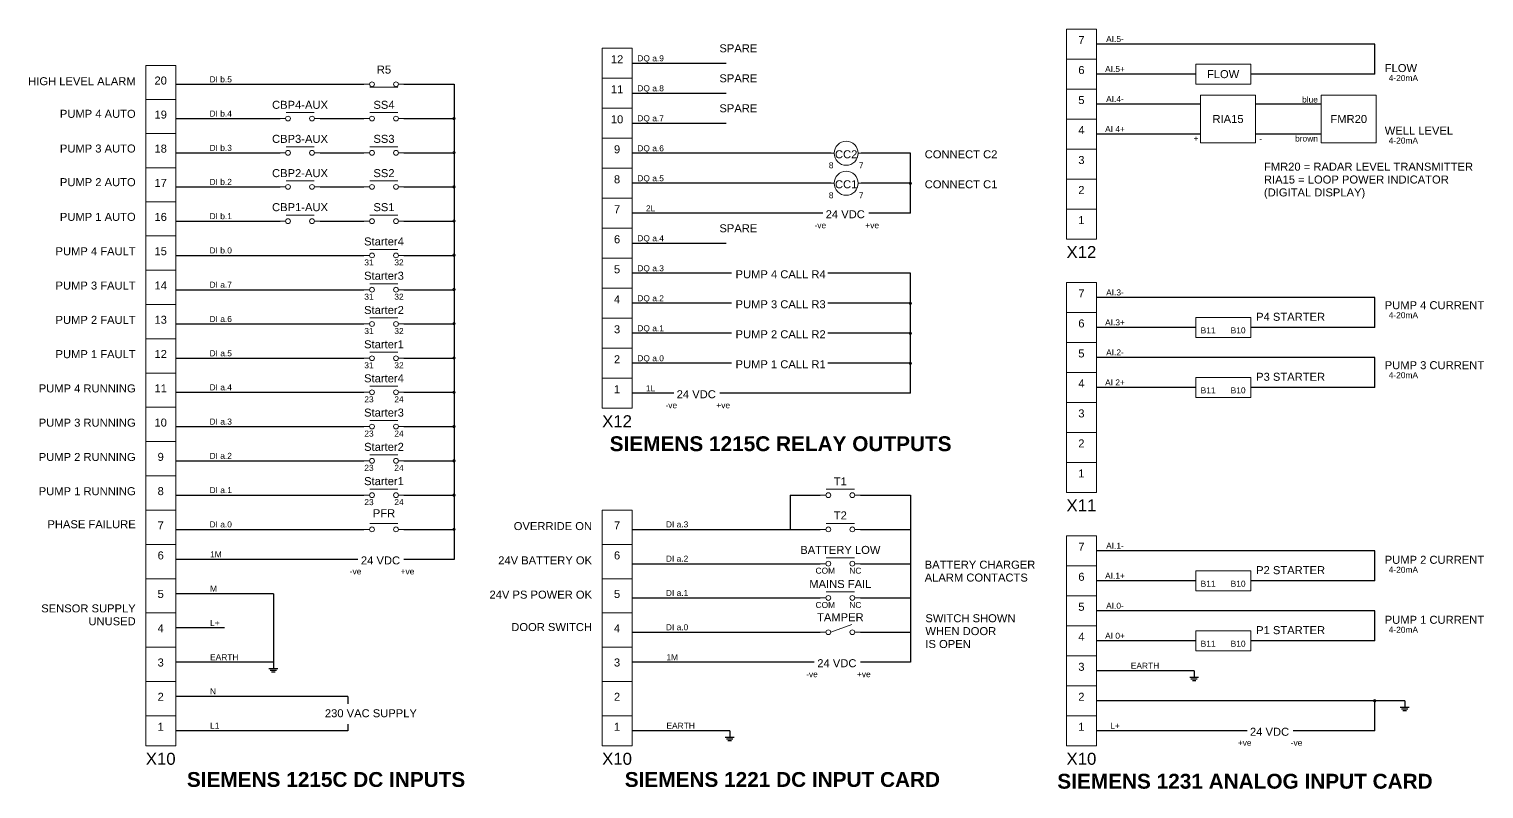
# Model space of a CAD drawing. Header units: millimetres. Extents: x -325 to 284974, y -1 to 659558.
# Drawn here: x 581.6 to 945.1, y 814.7 to 1004.7 of the extents above; entities that cross this region are included whole.
import ezdxf

# ---------------------------------------------------------------- set-up
doc = ezdxf.new("R2010")
doc.units = ezdxf.units.MM
doc.header["$LTSCALE"] = 0.5
doc.layers.add('DRAWING', color=7, linetype='Continuous')
doc.layers.add('TEXT', color=2, linetype='Continuous')
doc.styles.add('Arial', font='arial.ttf')
doc.styles.add('Arial (bold)', font='arialbd.ttf')

# ---------------------------------------------------------------- blocks, each defined once
blk = doc.blocks.new('NOSW')
at = {"layer": 'DRAWING', "color": 5, "lineweight": 13}
for p, q in [((1.35, 0), (0, 0)), ((8.65, 0), (10, 0))]:
    blk.add_line(p, q, dxfattribs=at)
at = {"layer": 'DRAWING', "color": 5, "lineweight": 5}
blk.add_line((2.65, 0), (7.85, 1.9), dxfattribs=at)
at = {"layer": 'DRAWING', "color": 5, "lineweight": 5, "flags": 128}
for points in [[(2, 0.6, -0.414214), (2.6, 0, -0.414214), (2, -0.6, -0.414214), (1.4, 0, -0.414214), (2, 0.6, -0.414214)], [(8, 0.6, -0.414214), (8.6, 0, -0.414214), (8, -0.6, -0.414214), (7.4, 0, -0.414214), (8, 0.6, -0.414214)]]:
    blk.add_lwpolyline(points, format="xyb", dxfattribs=at)
blk = doc.blocks.new('NOCT')
at = {"layer": 'DRAWING', "color": 5, "lineweight": 13}
for p, q in [((1.35, 0), (0, 0)), ((8.65, 0), (10, 0))]:
    blk.add_line(p, q, dxfattribs=at)
at = {"layer": 'DRAWING', "color": 5, "lineweight": 5}
blk.add_line((1.5, 1.5), (8.5, 1.5), dxfattribs=at)
at = {"layer": 'DRAWING', "color": 5, "lineweight": 5, "flags": 128}
for points in [[(2, 0.6, -0.414214), (2.6, 0, -0.414214), (2, -0.6, -0.414214), (1.4, 0, -0.414214), (2, 0.6, -0.414214)], [(8, 0.6, -0.414214), (8.6, 0, -0.414214), (8, -0.6, -0.414214), (7.4, 0, -0.414214), (8, 0.6, -0.414214)]]:
    blk.add_lwpolyline(points, format="xyb", dxfattribs=at)
blk = doc.blocks.new('JUNCTION')
at = {"layer": 'DRAWING', "lineweight": 13, "flags": 128}
blk.add_lwpolyline([(-0.3125, 0, 0.41421356), (0, -0.3125, 0.41421356), (0.3125, 0, 0.41421356), (0, 0.3125, 0.41421356)], format="xyb", close=True, dxfattribs=at)
blk = doc.blocks.new('RLY')
at = {"layer": 'DRAWING', "color": 5, "lineweight": 13}
for p, q in [((0.75, 0), (0, 0)), ((7.5, 0), (6.75, 0))]:
    blk.add_line(p, q, dxfattribs=at)
at = {"layer": 'DRAWING', "color": 5, "lineweight": 5, "flags": 128}
blk.add_lwpolyline([(3.75, 3, -0.414214), (6.75, 0, -0.414214), (3.75, -3, -0.414214), (0.75, 0, -0.414214), (3.75, 3, -0.414214)], format="xyb", dxfattribs=at)
blk = doc.blocks.new('NCCT')
at = {"layer": 'DRAWING', "color": 5, "lineweight": 13}
for p, q in [((1.35, 0), (0, 0)), ((8.65, 0), (10, 0))]:
    blk.add_line(p, q, dxfattribs=at)
at = {"layer": 'DRAWING', "color": 5, "lineweight": 5}
blk.add_line((1.45, -0.75), (8.5, -0.75), dxfattribs=at)
at = {"layer": 'DRAWING', "color": 5, "lineweight": 5, "flags": 128}
for points in [[(2, 0.6, -0.414214), (2.6, 0, -0.414214), (2, -0.6, -0.414214), (1.4, 0, -0.414214), (2, 0.6, -0.414214)], [(8, 0.6, -0.414214), (8.6, 0, -0.414214), (8, -0.6, -0.414214), (7.4, 0, -0.414214), (8, 0.6, -0.414214)]]:
    blk.add_lwpolyline(points, format="xyb", dxfattribs=at)
blk = doc.blocks.new('EARTH')
at = {"layer": 'DRAWING', "color": 0, "linetype": 'ByBlock'}
for p, q in [((0, 0), (0, -1.6)), ((-1.12, -1.6), (1.12, -1.6)), ((-0.79, -2), (0.79, -2)), ((-0.45, -2.4), (0.45, -2.4))]:
    blk.add_line(p, q, dxfattribs=at)

msp = doc.modelspace()

# ---------------------------------------------------------------- linework, layer by layer
at = {"layer": 'DRAWING', "lineweight": 9}
for p, q in [((840.77, 1004.73), (848.27, 1004.73)), ((724.75, 999.92), (732.25, 999.92)), ((840.77, 997.23), (848.27, 997.23)), ((610.73, 995.62), (618.23, 995.62)), ((724.75, 992.42), (732.25, 992.42)), ((840.77, 989.73), (848.27, 989.73)), ((840.77, 989.73), (848.27, 989.73)), ((610.73, 987.11), (618.23, 987.11)), ((724.75, 984.92), (732.25, 984.92)), ((840.77, 982.23), (848.27, 982.23)), ((610.73, 978.6), (618.23, 978.6)), ((724.75, 977.42), (732.25, 977.42)), ((840.77, 974.73), (848.27, 974.73)), ((610.73, 970.03), (618.23, 970.03)), ((724.75, 969.92), (732.25, 969.92)), ((840.77, 967.23), (848.27, 967.23)), ((610.73, 961.52), (618.23, 961.52)), ((724.75, 962.42), (732.25, 962.42)), ((840.77, 959.73), (848.27, 959.73)), ((610.73, 953.01), (618.23, 953.01)), ((724.75, 954.92), (732.25, 954.92)), ((724.75, 947.42), (732.25, 947.42)), ((724.75, 947.42), (732.25, 947.42)), ((610.73, 944.44), (618.23, 944.44)), ((724.75, 939.92), (732.25, 939.92)), ((840.77, 941.38), (848.27, 941.38)), ((610.73, 935.87), (618.23, 935.87)), ((724.75, 932.42), (732.25, 932.42)), ((840.77, 933.88), (848.27, 933.88)), ((610.73, 927.3), (618.23, 927.3)), ((724.75, 924.92), (732.25, 924.92)), ((840.77, 926.38), (848.27, 926.38)), ((840.77, 926.38), (848.27, 926.38)), ((610.73, 918.73), (618.23, 918.73)), ((724.75, 917.42), (732.25, 917.42)), ((840.77, 918.88), (848.27, 918.88)), ((610.73, 910.16), (618.23, 910.16)), ((840.77, 911.38), (848.27, 911.38)), ((610.73, 901.59), (618.23, 901.59)), ((840.77, 903.88), (848.27, 903.88)), ((840.77, 896.38), (848.27, 896.38)), ((610.73, 893.02), (618.23, 893.02)), ((610.73, 884.45), (618.23, 884.45)), ((724.75, 884.45), (732.25, 884.45)), ((840.77, 878.03), (848.27, 878.03)), ((610.73, 875.88), (618.23, 875.88)), ((610.73, 875.88), (618.23, 875.88)), ((724.75, 875.88), (732.25, 875.88)), ((724.75, 875.88), (732.25, 875.88)), ((840.77, 870.53), (848.27, 870.53)), ((610.73, 867.31), (618.23, 867.31)), ((724.75, 867.31), (732.25, 867.31)), ((840.77, 863.03), (848.27, 863.03)), ((840.77, 863.03), (848.27, 863.03)), ((610.73, 858.74), (618.23, 858.74)), ((724.75, 858.74), (732.25, 858.74)), ((840.77, 855.53), (848.27, 855.53)), ((610.73, 850.17), (618.23, 850.17)), ((724.75, 850.17), (732.25, 850.17)), ((840.77, 848.03), (848.27, 848.03)), ((610.73, 841.6), (618.23, 841.6)), ((724.75, 841.6), (732.25, 841.6)), ((840.77, 840.53), (848.27, 840.53)), ((610.73, 833.03), (618.23, 833.03)), ((610.73, 833.03), (618.23, 833.03)), ((724.75, 833.03), (732.25, 833.03)), ((724.75, 833.03), (732.25, 833.03)), ((840.77, 833.03), (848.27, 833.03)), ((610.73, 825.53), (618.23, 825.53)), ((724.75, 825.53), (732.25, 825.53))]:
    msp.add_line(p, q, dxfattribs=at)
at = {"layer": 'DRAWING'}
for p, q in [((917.81, 1000.98), (848.27, 1000.98)), ((917.81, 993.48), (917.81, 1000.98)), ((732.25, 996.17), (755.77, 996.17)), ((873.12, 993.48), (848.27, 993.48)), ((917.81, 993.48), (886.87, 993.48)), ((618.23, 990.92), (665.27, 990.92)), ((675.27, 990.92), (687.77, 990.92)), ((687.77, 990.92), (687.77, 872.13)), ((732.25, 988.67), (755.77, 988.67)), ((874.28, 985.98), (848.27, 985.98)), ((904.44, 985.98), (888.03, 985.98)), ((618.23, 982.35), (644.29, 982.35)), ((654.29, 982.35), (665.27, 982.35)), ((675.27, 982.35), (687.77, 982.35)), ((675.27, 982.35), (687.77, 982.35)), ((732.25, 981.17), (755.77, 981.17)), ((874.28, 978.48), (848.27, 978.48)), ((904.44, 978.48), (888.03, 978.48)), ((618.23, 973.78), (644.29, 973.78)), ((654.29, 973.78), (665.27, 973.78)), ((675.27, 973.78), (687.77, 973.78)), ((782, 973.67), (732.25, 973.67)), ((801.79, 973.67), (789.5, 973.67)), ((801.79, 958.67), (801.79, 973.67)), ((618.23, 965.27), (644.29, 965.27)), ((654.29, 965.27), (665.27, 965.27)), ((675.27, 965.27), (687.77, 965.27)), ((675.27, 965.27), (687.77, 965.27)), ((782, 966.17), (732.25, 966.17)), ((801.79, 966.17), (789.5, 966.17)), ((618.23, 956.7), (644.29, 956.7)), ((654.29, 956.7), (665.27, 956.7)), ((675.27, 956.7), (687.77, 956.7)), ((779.88, 958.67), (732.25, 958.67)), ((732.25, 951.17), (755.77, 951.17)), ((618.23, 948.13), (665.27, 948.13)), ((675.27, 948.13), (687.77, 948.13)), ((757.1, 943.67), (732.25, 943.67)), ((801.79, 943.67), (781.15, 943.67)), ((801.79, 913.67), (801.79, 943.67)), ((618.23, 939.56), (665.27, 939.56)), ((675.27, 939.56), (687.77, 939.56)), ((757.1, 936.17), (732.25, 936.17)), ((801.79, 936.17), (781.15, 936.17)), ((917.81, 937.63), (848.27, 937.63)), ((917.81, 930.13), (917.81, 937.63)), ((618.23, 930.99), (665.27, 930.99)), ((675.27, 930.99), (687.77, 930.99)), ((757.1, 928.67), (732.25, 928.67)), ((801.79, 928.67), (781.15, 928.67)), ((873.12, 930.13), (848.27, 930.13)), ((917.81, 930.13), (886.87, 930.13)), ((618.23, 922.42), (665.27, 922.42)), ((675.27, 922.42), (687.77, 922.42)), ((757.1, 921.17), (732.25, 921.17)), ((801.79, 921.17), (781.15, 921.17)), ((917.81, 922.63), (848.27, 922.63)), ((917.81, 915.13), (917.81, 922.63)), ((618.23, 913.91), (665.27, 913.91)), ((675.27, 913.91), (687.77, 913.91)), ((801.79, 913.67), (754.16, 913.67)), ((873.12, 915.13), (848.27, 915.13)), ((917.81, 915.13), (886.87, 915.13)), ((618.23, 905.34), (665.27, 905.34)), ((675.27, 905.34), (687.77, 905.34)), ((618.23, 896.77), (665.27, 896.77)), ((675.27, 896.77), (687.77, 896.77)), ((618.23, 888.2), (665.27, 888.2)), ((675.27, 888.2), (687.77, 888.2)), ((771.79, 888.2), (779.29, 888.2)), ((789.29, 888.2), (801.79, 888.2)), ((801.79, 888.2), (801.79, 846.42)), ((618.23, 879.63), (665.27, 879.63)), ((675.27, 879.63), (687.77, 879.63)), ((732.25, 879.63), (779.29, 879.63)), ((789.29, 879.63), (801.79, 879.63)), ((917.81, 874.28), (848.27, 874.28)), ((917.81, 866.78), (917.81, 874.28)), ((663.76, 872.13), (618.23, 872.13)), ((732.25, 871.06), (779.29, 871.06)), ((789.29, 871.06), (801.79, 871.06)), ((873.12, 866.78), (848.27, 866.78)), ((917.81, 866.78), (886.87, 866.78)), ((642.65, 863.56), (618.23, 863.56)), ((732.25, 862.49), (779.29, 862.49)), ((789.29, 862.49), (801.79, 862.49)), ((917.81, 859.28), (848.27, 859.28)), ((917.81, 851.78), (917.81, 859.28)), ((630.44, 854.99), (618.23, 854.99)), ((732.25, 853.92), (779.29, 853.92)), ((789.29, 853.92), (801.79, 853.92)), ((873.12, 851.78), (848.27, 851.78)), ((917.81, 851.78), (886.87, 851.78)), ((642.65, 846.42), (618.23, 846.42)), ((777.78, 846.42), (732.25, 846.42)), ((872.69, 844.28), (848.27, 844.28)), ((661.21, 837.85), (618.23, 837.85)), ((925.32, 836.78), (848.27, 836.78)), ((917.81, 829.28), (917.81, 836.78)), ((661.21, 829.28), (618.23, 829.28)), ((756.67, 829.28), (732.25, 829.28)), ((917.81, 829.28), (897.4, 829.28))]:
    msp.add_line(p, q, dxfattribs=at)
at = {"layer": 'DRAWING', "color": 0, "linetype": 'ByBlock'}
for p, q in [((801.79, 958.67), (791.38, 958.67)), ((742.66, 913.67), (732.25, 913.67)), ((771.79, 888.2), (771.79, 879.63)), ((687.77, 872.13), (675.27, 872.13)), ((642.65, 863.56), (642.65, 846.42)), ((801.79, 846.42), (789.29, 846.42)), ((661.21, 837.85), (661.21, 836.03)), ((661.21, 830.9), (661.21, 829.28)), ((885.9, 829.28), (848.27, 829.28))]:
    msp.add_line(p, q, dxfattribs=at)
at = {"layer": 'DRAWING', "lineweight": 9, "flags": 128}
for points in [[(840.77, 1004.73), (848.27, 1004.73), (848.27, 952.23), (840.77, 952.23)], [(724.75, 999.92), (732.25, 999.92), (732.25, 909.92), (724.75, 909.92)], [(873.12, 995.98), (886.87, 995.98), (886.87, 990.98), (873.12, 990.98)], [(610.73, 995.62), (618.23, 995.62), (618.23, 825.53), (610.73, 825.53)], [(874.28, 988.17), (888.03, 988.17), (888.03, 976.29), (874.28, 976.29)], [(904.44, 988.17), (918.19, 988.17), (918.19, 976.29), (904.44, 976.29)], [(840.77, 941.38), (848.27, 941.38), (848.27, 888.88), (840.77, 888.88)], [(873.12, 932.63), (886.87, 932.63), (886.87, 927.63), (873.12, 927.63)], [(873.12, 917.63), (886.87, 917.63), (886.87, 912.63), (873.12, 912.63)], [(724.75, 884.45), (732.25, 884.45), (732.25, 825.53), (724.75, 825.53)], [(840.77, 878.03), (848.27, 878.03), (848.27, 825.53), (840.77, 825.53)], [(873.12, 869.28), (886.87, 869.28), (886.87, 864.28), (873.12, 864.28)], [(873.12, 854.28), (886.87, 854.28), (886.87, 849.28), (873.12, 849.28)]]:
    msp.add_lwpolyline(points, close=True, dxfattribs=at)

# ---------------------------------------------------------------- block references
at = {"layer": 'DRAWING'}
for name, p in [('NOCT', (644.29, 982.35)), ('NOCT', (665.27, 982.35)), ('JUNCTION', (687.77, 982.35)), ('NOCT', (644.29, 973.78)), ('NOCT', (665.27, 973.78)), ('JUNCTION', (687.77, 973.84)), ('NOCT', (644.29, 965.27)), ('NOCT', (665.27, 965.27)), ('JUNCTION', (687.77, 965.27)), ('NOCT', (644.29, 956.7)), ('NOCT', (665.27, 956.7)), ('JUNCTION', (687.77, 956.76)), ('NOCT', (665.27, 948.13)), ('JUNCTION', (687.77, 948.19)), ('NOCT', (665.27, 939.56)), ('JUNCTION', (687.77, 939.62)), ('NOCT', (665.27, 930.99)), ('JUNCTION', (687.77, 931.05)), ('NOCT', (665.27, 922.42)), ('JUNCTION', (687.77, 922.48)), ('NOCT', (665.27, 913.91)), ('JUNCTION', (687.77, 913.91)), ('NOCT', (665.27, 905.34)), ('JUNCTION', (687.77, 905.34)), ('NOCT', (665.27, 896.77)), ('JUNCTION', (687.77, 896.77)), ('NOCT', (665.27, 888.2)), ('JUNCTION', (687.77, 888.2)), ('NOCT', (779.29, 888.2)), ('NOCT', (665.27, 879.63)), ('JUNCTION', (687.77, 879.63)), ('NOCT', (779.29, 879.63)), ('NOCT', (779.29, 871.06)), ('NOCT', (779.29, 862.49))]:
    msp.add_blockref(name, p, dxfattribs=at)
at = {"layer": 'DRAWING', "xscale": -1}
for p in [(801.79, 966.17), (801.79, 936.17), (801.79, 928.67), (801.79, 921.17), (917.81, 836.78)]:
    msp.add_blockref('JUNCTION', p, dxfattribs=at)
at = {"layer": 'DRAWING', "color": 0, "linetype": 'ByBlock'}
for p in [(642.65, 846.42), (872.69, 844.28), (925.32, 836.78), (756.67, 829.28)]:
    msp.add_blockref('EARTH', p, dxfattribs=at)
at = {"layer": 'TEXT'}
for name, p in [('NCCT', (665.27, 990.92)), ('RLY', (782, 973.67)), ('RLY', (782, 966.17)), ('NOSW', (779.29, 853.92))]:
    msp.add_blockref(name, p, dxfattribs=at)

# ---------------------------------------------------------------- texts
at = {"layer": 'DRAWING', "attachment_point": 2, "line_spacing_factor": 0.966482, "style": 'Arial'}
for s, insert, char_height in [('7', (844.52, 1002.98), 2), ('12', (728.5, 998.17), 2), ('20', (614.48, 992.86), 2), ('6', (844.52, 995.48), 2), ('11', (728.5, 990.67), 2), ('5', (844.52, 987.98), 2), ('19', (614.48, 984.35), 2), ('10', (728.5, 983.17), 2), ('4', (844.52, 980.48), 2), ('18', (614.48, 975.84), 2), ('9', (728.5, 975.67), 2), ('3', (844.52, 972.98), 2), ('17', (614.48, 967.27), 2), ('8', (728.5, 968.17), 2), ('2', (844.52, 965.48), 2), ('7', (728.5, 960.67), 2), ('16', (614.48, 958.76), 2), ('1', (844.52, 957.98), 2), ('6', (728.5, 953.17), 2), ('15', (614.48, 950.19), 2), ('X12', (844.52, 950.48), 3), ('5', (728.5, 945.67), 2), ('14', (614.48, 941.62), 2), ('4', (728.5, 938.17), 2), ('7', (844.52, 939.63), 2), ('13', (614.48, 933.05), 2), ('3', (728.5, 930.67), 2), ('6', (844.52, 932.13), 2), ('12', (614.48, 924.48), 2), ('5', (844.52, 924.63), 2), ('2', (728.5, 923.17), 2), ('4', (844.52, 917.13), 2), ('11', (614.48, 915.91), 2), ('1', (728.5, 915.67), 2), ('3', (844.52, 909.63), 2), ('10', (614.48, 907.34), 2), ('X12', (728.5, 908.17), 3), ('2', (844.52, 902.13), 2), ('9', (614.48, 898.77), 2), ('1', (844.52, 894.63), 2), ('8', (614.48, 890.2), 2), ('X11', (844.52, 887.13), 3), ('7', (614.48, 881.63), 2), ('7', (728.5, 881.63), 2), ('7', (844.52, 876.28), 2), ('6', (614.48, 874.13), 2), ('6', (728.5, 874.13), 2), ('6', (844.52, 868.78), 2), ('5', (614.48, 864.49), 2), ('5', (728.5, 864.49), 2), ('5', (844.52, 861.28), 2), ('4', (614.48, 855.92), 2), ('4', (728.5, 855.92), 2), ('4', (844.52, 853.78), 2), ('3', (614.48, 847.35), 2), ('3', (728.5, 847.35), 2), ('3', (844.52, 846.28), 2), ('2', (614.48, 838.78), 2), ('2', (728.5, 838.78), 2), ('2', (844.52, 838.78), 2), ('1', (614.48, 831.28), 2), ('1', (728.5, 831.28), 2), ('1', (844.52, 831.28), 2), ('X10', (614.48, 823.78), 3), ('X10', (728.5, 823.78), 3), ('X10', (844.52, 823.78), 3)]:
    msp.add_mtext(s, dxfattribs=dict(at, insert=insert, char_height=char_height))
at = {"layer": 'TEXT'}
for s, insert, char_height, attachment_point, line_spacing_factor, style in [('SPARE', (758.81, 1000.92), 2, 2, 0.966482, 'Arial'), ('AI.5-', (852.91, 1002.98), 1.5, 2, 0.966482, 'Arial'), ('DQ a.9', (736.89, 998.17), 1.5, 2, 0.966482, 'Arial'), ('FLOW', (920.31, 995.98), 2, 1, 0.966482, 'Arial'), ('HIGH LEVEL ALARM', (608.23, 992.69), 2, 3, 0.966482, 'Arial'), ('DI b.5', (629.48, 992.92), 1.5, 2, 0.966482, 'Arial'), ('R5', (670.27, 995.59), 2, 2, 0.966482, 'Arial'), ('SPARE', (758.81, 993.42), 2, 2, 0.966482, 'Arial'), ('AI.5+', (852.91, 995.48), 1.5, 2, 0.966482, 'Arial'), ('FLOW', (879.92, 993.45), 2, 5, 0.966482, 'Arial'), ('\\l4-20mA', (924.96, 993.23), 1.5, 2, 0.966482, 'Arial'), ('DQ a.8', (736.89, 990.67), 1.5, 2, 0.966482, 'Arial'), ('CBP4-AUX', (649.29, 986.79), 2, 2, 0.966482, 'Arial'), ('SS4', (670.27, 986.79), 2, 2, 0.966482, 'Arial'), ('SPARE', (758.81, 985.92), 2, 2, 0.966482, 'Arial'), ('AI.4-', (852.91, 987.98), 1.5, 2, 0.966482, 'Arial'), ('blue', (903.61, 987.1), 1.5, 6, 0.966482, 'Arial'), ('PUMP 4 AUTO', (608.23, 984.54), 2, 3, 0.966482, 'Arial'), ('DI b.4', (629.48, 984.35), 1.5, 2, 0.966482, 'Arial'), ('DQ a.7', (736.89, 983.17), 1.5, 2, 0.966482, 'Arial'), ('RIA15', (881.15, 982.23), 2, 5, 0.966482, 'Arial'), ('FMR20', (911.32, 982.23), 2, 5, 0.966482, 'Arial'), ('CBP3-AUX', (649.29, 978.28), 2, 2, 0.966482, 'Arial'), ('SS3', (670.27, 978.28), 2, 2, 0.966482, 'Arial'), ('AI 4+', (852.91, 980.48), 1.5, 2, 0.966482, 'Arial'), ('+', (873.16, 978.1), 1.5, 2, 0.966482, 'Arial'), ('brown', (903.61, 977.35), 1.5, 6, 0.966482, 'Arial'), ('\\lWELL LEVEL', (920.31, 980.35), 2, 1, 0.966482, 'Arial'), ('PUMP 3 AUTO', (608.23, 975.86), 2, 3, 0.966482, 'Arial'), ('DI b.3', (629.48, 975.78), 1.5, 2, 0.966482, 'Arial'), ('DQ a.6', (736.89, 975.67), 1.5, 2, 0.966482, 'Arial'), ('CC2', (785.75, 974.42), 2, 2, 0.966482, 'Arial'), ('CONNECT C2', (805.37, 974.42), 2, 1, 0.966482, 'Arial'), ('-', (889.28, 978.1), 1.5, 2, 0.966482, 'Arial'), ('\\l4-20mA', (924.96, 977.6), 1.5, 2, 0.966482, 'Arial'), ('\\l8', (782, 971.42), 1.5, 2, 0.966482, 'Arial'), ('\\l7', (789.5, 971.42), 1.5, 2, 0.966482, 'Arial'), ('FMR20 = RADAR LEVEL TRANSMITTER\\PRIA15 = LOOP POWER INDICATOR \\P(DIGITAL DISPLAY)', (890.13, 971.33), 2, 1, 0.966482, 'Arial'), ('PUMP 2 AUTO', (608.23, 967.45), 2, 3, 0.966482, 'Arial'), ('DI b.2', (629.48, 967.27), 1.5, 2, 0.966482, 'Arial'), ('CBP2-AUX', (649.29, 969.71), 2, 2, 0.966482, 'Arial'), ('SS2', (670.27, 969.71), 2, 2, 0.966482, 'Arial'), ('DQ a.5', (736.89, 968.17), 1.5, 2, 0.966482, 'Arial'), ('CC1', (785.75, 966.92), 2, 2, 0.966482, 'Arial'), ('CONNECT C1', (805.37, 966.92), 2, 1, 0.966482, 'Arial'), ('\\l8', (782, 963.92), 1.5, 2, 0.966482, 'Arial'), ('\\l7', (789.5, 963.92), 1.5, 2, 0.966482, 'Arial'), ('CBP1-AUX', (649.29, 961.2), 2, 2, 0.966482, 'Arial'), ('SS1', (670.27, 961.2), 2, 2, 0.966482, 'Arial'), ('2L', (736.89, 960.67), 1.5, 2, 0.966482, 'Arial'), ('PUMP 1 AUTO', (608.23, 958.78), 2, 3, 0.966482, 'Arial'), ('DI b.1', (629.48, 958.7), 1.5, 2, 0.966482, 'Arial'), ('-ve', (779.29, 956.42), 1.5, 2, 0.966482, 'Arial'), ('24 VDC', (785.52, 959.42), 2, 2, 0.966482, 'Arial'), ('+ve', (792.25, 956.42), 1.5, 2, 0.966482, 'Arial'), ('Starter4', (670.27, 952.63), 2, 2, 0.966482, 'Arial'), ('DQ a.4', (736.89, 953.17), 1.5, 2, 0.966482, 'Arial'), ('SPARE', (758.81, 955.92), 2, 2, 0.966482, 'Arial'), ('PUMP 4 FAULT', (608.23, 950.17), 2, 3, 0.966482, 'Arial'), ('DI b.0', (629.48, 950.13), 1.5, 2, 0.966482, 'Arial'), ('31', (666.52, 947.13), 1.5, 2, 0.966482, 'Arial'), ('32', (674.02, 947.13), 1.5, 2, 0.966482, 'Arial'), ('DQ a.3', (736.89, 945.67), 1.5, 2, 0.966482, 'Arial'), ('PUMP 3 FAULT', (608.23, 941.6), 2, 3, 0.966482, 'Arial'), ('DI a.7', (629.48, 941.56), 1.5, 2, 0.966482, 'Arial'), ('Starter3', (670.27, 944.06), 2, 2, 0.966482, 'Arial'), ('PUMP 4 CALL R4', (758.11, 944.42), 2, 1, 0.966482, 'Arial'), ('31', (666.52, 938.56), 1.5, 2, 0.966482, 'Arial'), ('32', (674.02, 938.56), 1.5, 2, 0.966482, 'Arial'), ('DQ a.2', (736.89, 938.17), 1.5, 2, 0.966482, 'Arial'), ('AI.3-', (852.91, 939.63), 1.5, 2, 0.966482, 'Arial'), ('Starter2', (670.27, 935.49), 2, 2, 0.966482, 'Arial'), ('PUMP 3 CALL R3', (758.11, 936.92), 2, 1, 0.966482, 'Arial'), ('PUMP 4 CURRENT', (920.31, 936.69), 2, 1, 0.966482, 'Arial'), ('PUMP 2 FAULT', (608.23, 933.02), 2, 3, 0.966482, 'Arial'), ('DI a.6', (629.48, 932.99), 1.5, 2, 0.966482, 'Arial'), ('DQ a.1', (736.89, 930.67), 1.5, 2, 0.966482, 'Arial'), ('AI.3+', (852.91, 932.13), 1.5, 2, 0.966482, 'Arial'), ('P4 STARTER', (896.79, 933.79), 2, 2, 0.966482, 'Arial'), ('\\l4-20mA', (924.96, 933.94), 1.5, 2, 0.966482, 'Arial'), ('31', (666.52, 929.99), 1.5, 2, 0.966482, 'Arial'), ('Starter1', (670.27, 926.92), 2, 2, 0.966482, 'Arial'), ('32', (674.02, 929.99), 1.5, 2, 0.966482, 'Arial'), ('PUMP 2 CALL R2', (758.11, 929.42), 2, 1, 0.966482, 'Arial'), ('B11', (876.18, 930.15), 1.5, 2, 0.966482, 'Arial'), ('B10', (883.68, 930.15), 1.5, 2, 0.966482, 'Arial'), ('PUMP 1 FAULT', (608.23, 924.45), 2, 3, 0.966482, 'Arial'), ('DI a.5', (629.48, 924.42), 1.5, 2, 0.966482, 'Arial'), ('AI.2-', (852.91, 924.63), 1.5, 2, 0.966482, 'Arial'), ('31', (666.52, 921.42), 1.5, 2, 0.966482, 'Arial'), ('32', (674.02, 921.42), 1.5, 2, 0.966482, 'Arial'), ('DQ a.0', (736.89, 923.17), 1.5, 2, 0.966482, 'Arial'), ('PUMP 1 CALL R1', (758.11, 921.92), 2, 1, 0.966482, 'Arial'), ('PUMP 3 CURRENT', (920.31, 921.69), 2, 1, 0.966482, 'Arial'), ('Starter4', (670.27, 918.41), 2, 2, 0.966482, 'Arial'), ('AI 2+', (852.91, 917.13), 1.5, 2, 0.966482, 'Arial'), ('P3 STARTER', (896.79, 918.79), 2, 2, 0.966482, 'Arial'), ('\\l4-20mA', (924.96, 918.94), 1.5, 2, 0.966482, 'Arial'), ('PUMP 4 RUNNING', (608.23, 915.88), 2, 3, 0.966482, 'Arial'), ('DI a.4', (629.48, 915.91), 1.5, 2, 0.966482, 'Arial'), ('23', (666.52, 912.91), 1.5, 2, 0.966482, 'Arial'), ('24', (674.02, 912.91), 1.5, 2, 0.966482, 'Arial'), ('1L', (736.89, 915.67), 1.5, 2, 0.966482, 'Arial'), ('24 VDC', (748.29, 914.42), 2, 2, 0.966482, 'Arial'), ('B11', (876.18, 915.15), 1.5, 2, 0.966482, 'Arial'), ('B10', (883.68, 915.15), 1.5, 2, 0.966482, 'Arial'), ('Starter3', (670.27, 909.84), 2, 2, 0.966482, 'Arial'), ('-ve', (742.06, 911.42), 1.5, 2, 0.966482, 'Arial'), ('+ve', (755.03, 911.42), 1.5, 2, 0.966482, 'Arial'), ('PUMP 3 RUNNING', (608.23, 907.31), 2, 3, 0.966482, 'Arial'), ('DI a.3', (629.48, 907.34), 1.5, 2, 0.966482, 'Arial'), ('23', (666.52, 904.34), 1.5, 2, 0.966482, 'Arial'), ('24', (674.02, 904.34), 1.5, 2, 0.966482, 'Arial'), ('SIEMENS 1215C RELAY OUTPUTS', (769.37, 902.91), 3.7172, 2, 0.991694, 'Arial (bold)'), ('PUMP 2 RUNNING', (608.23, 898.74), 2, 3, 0.966482, 'Arial'), ('DI a.2', (629.48, 898.77), 1.5, 2, 0.966482, 'Arial'), ('Starter2', (670.27, 901.27), 2, 2, 0.966482, 'Arial'), ('23', (666.52, 895.77), 1.5, 2, 0.966482, 'Arial'), ('24', (674.02, 895.77), 1.5, 2, 0.966482, 'Arial'), ('Starter1', (670.27, 892.7), 2, 2, 0.966482, 'Arial'), ('T1', (784.29, 892.64), 2, 2, 0.966482, 'Arial'), ('PUMP 1 RUNNING', (608.23, 890.18), 2, 3, 0.966482, 'Arial'), ('DI a.1', (629.48, 890.2), 1.5, 2, 0.966482, 'Arial'), ('23', (666.52, 887.2), 1.5, 2, 0.966482, 'Arial'), ('24', (674.02, 887.2), 1.5, 2, 0.966482, 'Arial'), ('PFR', (670.27, 884.68), 2, 2, 0.966482, 'Arial'), ('T2', (784.29, 884.13), 2, 2, 0.966482, 'Arial'), ('PHASE FAILURE', (608.23, 881.92), 2, 3, 0.966482, 'Arial'), ('DI a.0', (629.48, 881.63), 1.5, 2, 0.966482, 'Arial'), ('OVERRIDE ON', (722.25, 881.46), 2, 3, 0.966482, 'Arial'), ('DI a.3', (743.5, 881.63), 1.5, 2, 0.966482, 'Arial'), ('AI.1-', (852.91, 876.28), 1.5, 2, 0.966482, 'Arial'), ('1M', (626.82, 874.13), 1.5, 1, 0.966482, 'Arial'), ('24 VDC', (669.4, 872.88), 2, 2, 0.966482, 'Arial'), ('24V BATTERY OK', (722.25, 872.89), 2, 3, 0.966482, 'Arial'), ('DI a.2', (743.5, 873.06), 1.5, 2, 0.966482, 'Arial'), ('BATTERY LOW', (784.29, 875.5), 2, 2, 0.966482, 'Arial'), ('PUMP 2 CURRENT', (920.31, 873.03), 2, 1, 0.966482, 'Arial'), ('-ve', (663.17, 869.88), 1.5, 2, 0.966482, 'Arial'), ('+ve', (676.14, 869.88), 1.5, 2, 0.966482, 'Arial'), ('COM', (780.54, 870.06), 1.5, 2, 0.966482, 'Arial'), ('NC', (788.04, 870.06), 1.5, 2, 0.966482, 'Arial'), ('BATTERY CHARGER\\PALARM CONTACTS', (805.37, 871.81), 2, 1, 0.966482, 'Arial'), ('AI.1+', (852.91, 868.78), 1.5, 2, 0.966482, 'Arial'), ('P2 STARTER', (896.79, 870.44), 2, 2, 0.966482, 'Arial'), ('\\l4-20mA', (924.96, 870.28), 1.5, 2, 0.966482, 'Arial'), ('M', (626.82, 865.56), 1.5, 1, 0.966482, 'Arial'), ('MAINS FAIL', (784.29, 866.99), 2, 2, 0.966482, 'Arial'), ('B11', (876.18, 866.8), 1.5, 2, 0.966482, 'Arial'), ('B10', (883.68, 866.8), 1.5, 2, 0.966482, 'Arial'), ('24V PS POWER OK', (722.25, 864.32), 2, 3, 0.966482, 'Arial'), ('DI a.1', (743.5, 864.49), 1.5, 2, 0.966482, 'Arial'), ('COM', (780.54, 861.49), 1.5, 2, 0.966482, 'Arial'), ('NC', (788.04, 861.49), 1.5, 2, 0.966482, 'Arial'), ('SENSOR SUPPLY\\PUNUSED', (608.23, 860.88), 2, 3, 0.966482, 'Arial'), ('\\lTAMPER', (784.29, 858.67), 2, 2, 0.966482, 'Arial'), ('SWITCH SHOWN \\PWHEN DOOR\\PIS OPEN', (805.54, 858.42), 2, 1, 0.966482, 'Arial'), ('AI.0-', (852.91, 861.28), 1.5, 2, 0.966482, 'Arial'), ('\\lPUMP 1 CURRENT', (920.31, 858.03), 2, 1, 0.966482, 'Arial'), ('L+', (626.82, 856.99), 1.5, 1, 0.966482, 'Arial'), ('DOOR SWITCH', (722.25, 856.21), 2, 3, 0.966482, 'Arial'), ('DI a.0', (743.5, 855.92), 1.5, 2, 0.966482, 'Arial'), ('P1 STARTER', (896.79, 855.44), 2, 2, 0.966482, 'Arial'), ('\\l4-20mA', (924.96, 855.28), 1.5, 2, 0.966482, 'Arial'), ('AI 0+', (852.91, 853.78), 1.5, 2, 0.966482, 'Arial'), ('B11', (876.18, 851.8), 1.5, 2, 0.966482, 'Arial'), ('B10', (883.68, 851.8), 1.5, 2, 0.966482, 'Arial'), ('EARTH', (626.82, 848.42), 1.5, 1, 0.966482, 'Arial'), ('1M', (740.84, 848.42), 1.5, 1, 0.966482, 'Arial'), ('24 VDC', (783.42, 847.17), 2, 2, 0.966482, 'Arial'), ('-ve', (777.2, 844.17), 1.5, 2, 0.966482, 'Arial'), ('+ve', (790.16, 844.17), 1.5, 2, 0.966482, 'Arial'), ('EARTH', (856.86, 846.28), 1.5, 1, 0.966482, 'Arial'), ('N', (626.82, 839.85), 1.5, 1, 0.966482, 'Arial'), ('230 VAC SUPPLY', (655.51, 834.66), 2, 1, 0.966482, 'Arial'), ('L1', (626.82, 831.28), 1.5, 1, 0.966482, 'Arial'), ('EARTH', (740.84, 831.28), 1.5, 1, 0.966482, 'Arial'), ('L+', (852.91, 831.28), 1.5, 2, 0.966482, 'Arial'), ('24 VDC', (891.53, 830.03), 2, 2, 0.966482, 'Arial'), ('+ve', (885.31, 827.03), 1.5, 2, 0.966482, 'Arial'), ('-ve', (898.27, 827.03), 1.5, 2, 0.966482, 'Arial'), ('SIEMENS 1215C DC INPUTS', (655.8, 818.96), 3.7172, 2, 0.991694, 'Arial (bold)'), ('SIEMENS 1221 DC INPUT CARD', (769.82, 818.96), 3.7172, 2, 0.991694, 'Arial (bold)'), ('SIEMENS 1231 ANALOG INPUT CARD', (885.39, 818.52), 3.7172, 2, 0.991694, 'Arial (bold)')]:
    msp.add_mtext(s, dxfattribs=dict(at, insert=insert, char_height=char_height, attachment_point=attachment_point, line_spacing_factor=line_spacing_factor, style=style))

doc.saveas('drawing.dxf')
